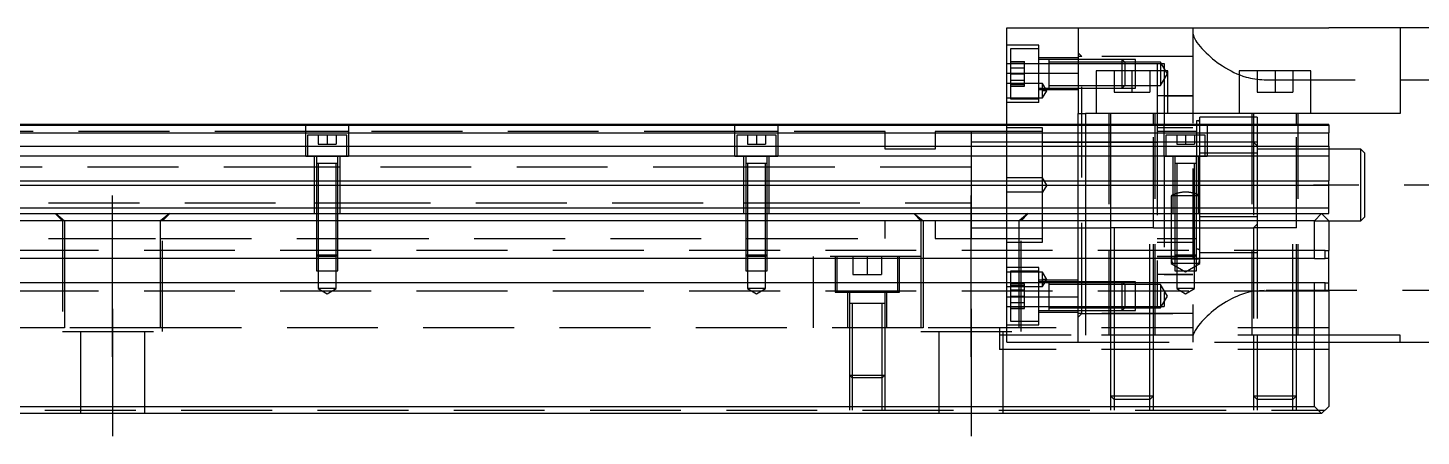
# Model space of a CAD drawing. Extents: x -41 to 914, y -394 to 111.
# Drawn here: x 398.2 to 592.9, y -336.7 to -279.5 of the extents above; entities that cross this region are included whole.
import ezdxf

# ---------------------------------------------------------------- set-up
doc = ezdxf.new("R2010")
doc.units = 0
doc.linetypes.add('CENTER', pattern=[50.8, 31.75, -6.35, 6.35, -6.35])
doc.linetypes.add('DASHED', pattern=[19.05, 12.7, -6.35])
doc.layers.get('0').update_dxf_attribs({"linetype": 'CONTINUOUS'})
doc.layers.add('CENTER', color=1, linetype='CENTER')

msp = doc.modelspace()

# ---------------------------------------------------------------- linework, layer by layer
at = {"color": 7, "linetype": 'CONTINUOUS'}
for p, q in [((535, -285.86), (535, -279.51)), ((535, -279.51), (545, -279.51)), ((545, -279.51), (580, -279.51)), ((545, -279.51), (545, -291.51)), ((590, -279.51), (580, -279.51)), ((611, -279.51), (590, -279.51)), ((590, -279.51), (590, -291.51)), ((535, -293.01), (535, -285.86)), ((535, -285.86), (545, -285.86)), ((540.9, -285.81), (540.9, -286.09)), ((547.5, -285.51), (547.5, -291.51)), ((557.5, -285.51), (547.5, -285.51)), ((557.5, -291.51), (557.5, -285.51)), ((567.5, -285.51), (567.5, -291.51)), ((577.5, -285.51), (567.5, -285.51)), ((577.5, -291.51), (577.5, -285.51)), ((545, -291.51), (546, -291.51)), ((545, -293.01), (545, -291.51)), ((590, -291.51), (546, -291.51)), ((546, -291.51), (546, -293.01)), ((358.5, -293.01), (580, -293.01)), ((358.5, -293.14), (580, -293.14)), ((580, -293.14), (580, -293.01)), ((580, -293.14), (580, -294.22)), ((358.5, -294.22), (580, -294.22)), ((580, -296.09), (580, -294.22)), ((358.5, -296.09), (580, -296.09)), ((358.5, -297.44), (580, -297.44)), ((580, -296.09), (580, -297.44)), ((580, -297.44), (580, -300.92)), ((561.5, -298.51), (558.5, -298.51)), ((560, -298.51), (558.5, -298.51)), ((561.5, -298.51), (560, -298.51)), ((278.5, -301.51), (580, -301.51)), ((358.5, -300.92), (580, -300.92)), ((580, -301.51), (580, -300.92)), ((580, -304.71), (580, -301.51)), ((0, -304.71), (580, -304.71)), ((1, -305.51), (579, -305.51)), ((578, -306.51), (579, -305.51)), ((579, -305.51), (580, -306.51)), ((579, -305.51), (580, -305.51)), ((580, -305.51), (580, -304.71)), ((578, -306.51), (2, -306.51)), ((555.5, -307.51), (549.5, -307.51)), ((555.5, -307.51), (549.5, -307.51)), ((575.5, -307.51), (569.5, -307.51)), ((578, -311.81), (578, -306.51)), ((580, -306.51), (580, -310.66)), ((579.5, -311.81), (579.5, -310.66)), ((579.5, -310.66), (580, -310.66)), ((580, -311.81), (580, -310.66)), ((578, -311.81), (2, -311.81)), ((578, -311.81), (579.5, -311.81)), ((580, -311.81), (579.5, -311.81)), ((580, -315.21), (580, -311.81)), ((578, -315.21), (2, -315.21)), ((540.9, -315.07), (540.9, -315.21)), ((540.9, -315.07), (540.9, -315.07)), ((579.5, -315.21), (578, -315.21)), ((578, -332.51), (578, -315.21)), ((579.5, -315.21), (580, -315.21)), ((579.5, -316.36), (579.5, -315.21)), ((580, -316.36), (580, -315.21)), ((580, -316.36), (579.5, -316.36)), ((580, -316.36), (580, -332.51)), ((590, -322.51), (580, -322.51)), ((590, -323.51), (590, -322.51)), ((580, -323.51), (590, -323.51)), ((590, -323.51), (611, -323.51)), ((2, -332.51), (578, -332.51)), ((579, -333.51), (578, -332.51)), ((580, -332.51), (579, -333.51)), ((579, -333.51), (1, -333.51))]:
    msp.add_line(p, q, dxfattribs=at)
at = {"color": 3, "linetype": 'DASHED'}
for p, q in [((561, -279.51), (561, -280.13)), ((561, -280.13), (561.01, -280.27)), ((561, -280.13), (561, -322.89)), ((561.01, -280.27), (561.04, -280.43)), ((561.04, -280.43), (561.08, -280.59)), ((539.5, -281.95), (535, -281.95)), ((539.5, -289.95), (539.5, -281.95)), ((561.08, -280.59), (561.15, -280.77)), ((561.15, -280.77), (561.23, -280.95)), ((561.23, -280.95), (561.34, -281.15)), ((561.34, -281.15), (561.45, -281.34)), ((561.45, -281.34), (561.59, -281.55)), ((561.59, -281.55), (561.79, -281.83)), ((561.79, -281.83), (562.02, -282.11)), ((562.02, -282.11), (562.27, -282.41)), ((539.5, -282.45), (535.5, -282.45)), ((535.5, -282.45), (535.5, -285.95)), ((535.5, -284.22), (537.5, -284.22)), ((537.5, -285.09), (537.5, -284.22)), ((545, -283.7), (539.5, -283.7)), ((540.9, -283.95), (539.5, -283.95)), ((540.9, -283.95), (540.89, -283.95)), ((540.9, -283.95), (540.9, -287.95)), ((545, -283.95), (540.9, -283.95)), ((540.9, -283.95), (540.9, -283.95)), ((540.9, -283.95), (540.9, -284.54)), ((545, -284.3), (540.9, -284.3)), ((545.5, -283.51), (545, -283.01)), ((545.5, -283.51), (545, -283.51)), ((551.15, -283.95), (545, -283.95)), ((551.15, -283.95), (545, -283.95)), ((551.5, -284.3), (545, -284.3)), ((545.5, -319.51), (545.5, -283.51)), ((561, -283.51), (545.5, -283.51)), ((551.5, -284.3), (551.15, -283.95)), ((553, -283.95), (551.15, -283.95)), ((551.15, -285.51), (551.15, -283.95)), ((553, -284.3), (551.5, -284.3)), ((551.5, -284.3), (551.5, -285.51)), ((553, -285.51), (553, -283.95)), ((556.5, -284.3), (553, -284.3)), ((557.45, -285.95), (556.5, -284.3)), ((556.5, -284.3), (556.5, -285.95)), ((562.27, -282.41), (562.55, -282.7)), ((562.55, -282.7), (562.85, -283.01)), ((562.85, -283.01), (563.18, -283.31)), ((563.18, -283.31), (563.47, -283.57)), ((563.47, -283.57), (563.77, -283.83)), ((563.77, -283.83), (564.1, -284.09)), ((564.1, -284.09), (564.43, -284.34)), ((564.43, -284.34), (564.79, -284.6)), ((535, -284.51), (535.5, -284.51)), ((535, -284.51), (535.5, -284.51)), ((535.5, -284.45), (537.5, -284.45)), ((535.5, -284.51), (539.5, -284.51)), ((535.5, -284.51), (539.5, -284.51)), ((535.5, -285.09), (537.5, -285.09)), ((535.5, -285.95), (535.5, -289.45)), ((535.5, -285.95), (537.5, -285.95)), ((537.5, -286.82), (537.5, -285.09)), ((539.5, -284.51), (540.9, -284.51)), ((539.5, -284.51), (540.9, -284.51)), ((540.9, -284.51), (545, -284.51)), ((540.9, -284.51), (545, -284.51)), ((540.9, -284.54), (540.9, -285.81)), ((540.9, -285.95), (540.9, -287.95)), ((540.9, -286.09), (540.9, -287.37)), ((545, -284.51), (551.5, -284.51)), ((545, -284.51), (551.5, -284.51)), ((550, -285.51), (550, -288.51)), ((551.15, -285.95), (551.15, -285.51)), ((551.15, -287.95), (551.15, -285.95)), ((551.5, -284.51), (553, -284.51)), ((551.5, -284.51), (553, -284.51)), ((551.5, -285.51), (551.5, -285.95)), ((551.5, -285.95), (551.5, -287.6)), ((552.5, -285.51), (552.5, -288.51)), ((553, -284.51), (556, -284.51)), ((553, -284.51), (556, -284.51)), ((553, -287.95), (553, -285.51)), ((555, -285.51), (555, -288.51)), ((556, -284.51), (557, -284.51)), ((556, -284.51), (556, -285.51)), ((556, -285.51), (556, -291.51)), ((556.5, -287.6), (557.45, -285.95)), ((556.5, -285.95), (556.5, -287.6)), ((557, -284.51), (557, -293.01)), ((564.79, -284.6), (565.17, -284.85)), ((565.17, -284.85), (565.57, -285.1)), ((565.57, -285.1), (565.98, -285.34)), ((565.98, -285.34), (566.36, -285.55)), ((566.36, -285.55), (566.75, -285.74)), ((566.75, -285.74), (567.16, -285.93)), ((567.16, -285.93), (567.58, -286.1)), ((567.58, -286.1), (568.01, -286.26)), ((568.01, -286.26), (568.45, -286.4)), ((570, -285.51), (570, -288.51)), ((572.5, -285.51), (572.5, -288.51)), ((575, -285.51), (575, -288.51)), ((540, -287.31), (535, -287.31)), ((535.5, -286.82), (537.5, -286.82)), ((535.5, -287.45), (537.5, -287.45)), ((535.5, -287.69), (537.5, -287.69)), ((537.5, -287.69), (537.5, -286.82)), ((539.5, -287.95), (540.9, -287.95)), ((545, -288.2), (539.5, -288.2)), ((540.6, -288.31), (540, -287.31)), ((540, -288.31), (540, -287.31)), ((540.89, -287.95), (540.9, -287.95)), ((540.9, -287.37), (540.9, -287.95)), ((540.9, -287.6), (545, -287.6)), ((540.9, -287.95), (540.9, -287.95)), ((540.9, -287.95), (545, -287.95)), ((545, -287.6), (547.5, -287.6)), ((545, -287.95), (547.5, -287.95)), ((545, -287.95), (547.5, -287.95)), ((547.5, -287.6), (551.5, -287.6)), ((547.5, -287.95), (551.15, -287.95)), ((547.5, -287.95), (551.15, -287.95)), ((551.15, -287.95), (551.5, -287.6)), ((551.15, -287.95), (553, -287.95)), ((551.5, -287.6), (553, -287.6)), ((553, -287.6), (556.5, -287.6)), ((568.45, -286.4), (568.75, -286.48)), ((568.75, -286.48), (569.06, -286.55)), ((569.06, -286.55), (569.37, -286.62)), ((569.37, -286.62), (569.68, -286.67)), ((569.68, -286.67), (570.01, -286.71)), ((570.01, -286.71), (570.34, -286.75)), ((570.34, -286.75), (570.67, -286.76)), ((570.67, -286.76), (571, -286.77)), ((571, -286.77), (603, -286.77)), ((535, -289.31), (540, -289.31)), ((539.5, -289.95), (535, -289.95)), ((535.5, -289.45), (539.5, -289.45)), ((540, -289.31), (540.6, -288.31)), ((540.6, -288.31), (540, -288.31)), ((540, -289.31), (540, -288.31)), ((550, -288.51), (552.5, -288.51)), ((552.5, -288.51), (555, -288.51)), ((557, -289.01), (556, -289.01)), ((557, -289.01), (557.5, -289.01)), ((557.5, -289.01), (557, -289.01)), ((557.5, -289.01), (561, -289.01)), ((561, -289.01), (557.5, -289.01)), ((570, -288.51), (572.5, -288.51)), ((572.5, -288.51), (575, -288.51)), ((549.25, -291.51), (549.25, -322.51)), ((549.5, -291.51), (549.5, -293.01)), ((555.5, -293.01), (555.5, -291.51)), ((555.75, -322.51), (555.75, -291.51)), ((556, -291.51), (556, -293.01)), ((562, -293.01), (562, -292.01)), ((569.5, -292.01), (562, -292.01)), ((569.25, -291.51), (569.25, -322.51)), ((569.5, -291.51), (569.5, -293.01)), ((570, -292.01), (569.5, -292.01)), ((570, -292.01), (570, -293.01)), ((575.5, -293.01), (575.5, -291.51)), ((575.75, -322.51), (575.75, -291.51)), ((437, -294.01), (383, -294.01)), ((437, -297.51), (437, -293.01)), ((443, -294.01), (437, -294.01)), ((443, -293.01), (443, -297.51)), ((497, -294.01), (443, -294.01)), ((497, -297.51), (497, -293.01)), ((503, -294.01), (497, -294.01)), ((503, -293.01), (503, -297.51)), ((518, -294.01), (503, -294.01)), ((518, -296.51), (518, -294.01)), ((530, -294.01), (525, -294.01)), ((525, -294.01), (525, -296.51)), ((535, -294.01), (530, -294.01)), ((530, -294.01), (530, -301.51)), ((530, -294.01), (530, -301.51)), ((535, -305.51), (535, -293.01)), ((540, -293.51), (535, -293.51)), ((540, -294.01), (535, -294.01)), ((540, -300.51), (540, -293.51)), ((545, -305.51), (545, -293.01)), ((546, -293.01), (546, -305.51)), ((549.5, -293.01), (549.5, -305.51)), ((555.5, -307.51), (555.5, -293.01)), ((556, -293.01), (556, -318.51)), ((561, -293.51), (556, -293.51)), ((557, -294.01), (556, -294.01)), ((557, -297.51), (557, -293.01)), ((561, -294.01), (557, -294.01)), ((561.5, -294.01), (561, -294.01)), ((561.75, -292.51), (561.5, -292.51)), ((561.5, -292.51), (561.5, -293.01)), ((561.5, -293.01), (561.5, -294.51)), ((562, -294.51), (562, -293.01)), ((563, -293.01), (563, -297.51)), ((569.5, -293.01), (569.5, -307.51)), ((570, -293.01), (570, -297.04)), ((575.5, -307.51), (575.5, -293.01)), ((437.25, -294.51), (437.25, -297.51)), ((442.75, -294.51), (437.25, -294.51)), ((438.75, -294.51), (438.75, -295.81)), ((438.75, -295.81), (440, -295.81)), ((440, -294.51), (440, -295.81)), ((440, -295.81), (441.25, -295.81)), ((441.25, -294.51), (441.25, -295.81)), ((442.75, -297.51), (442.75, -294.51)), ((497.25, -294.51), (497.25, -297.51)), ((502.75, -294.51), (497.25, -294.51)), ((498.75, -294.51), (498.75, -295.81)), ((498.75, -295.81), (500, -295.81)), ((500, -294.51), (500, -295.81)), ((500, -295.81), (501.25, -295.81)), ((501.25, -294.51), (501.25, -295.81)), ((502.75, -297.51), (502.75, -294.51)), ((535, -295.51), (530, -295.51)), ((540, -295.51), (535, -295.51)), ((545, -295.51), (540, -295.51)), ((540, -295.51), (545, -295.51)), ((549.5, -295.51), (545, -295.51)), ((545, -295.51), (549.5, -295.51)), ((555.5, -295.51), (549.5, -295.51)), ((549.5, -295.51), (555.5, -295.51)), ((556, -295.51), (555.5, -295.51)), ((555.5, -295.51), (556, -295.51)), ((557, -295.51), (556, -295.51)), ((557.25, -295.51), (557, -295.51)), ((557.25, -294.51), (557.25, -297.51)), ((562.75, -294.51), (557.25, -294.51)), ((561, -295.51), (557.25, -295.51)), ((558.75, -294.51), (558.75, -295.81)), ((558.75, -295.81), (560, -295.81)), ((560, -294.51), (560, -295.81)), ((560, -295.81), (561.25, -295.81)), ((561.5, -295.51), (561, -295.51)), ((561.25, -294.51), (561.25, -295.81)), ((561.5, -294.51), (561.5, -297.51)), ((562, -295.51), (561.5, -295.51)), ((562, -295.51), (561.5, -295.51)), ((562, -297.04), (562, -294.51)), ((562.75, -295.51), (562, -295.51)), ((562.75, -295.51), (562, -295.51)), ((562.75, -297.51), (562.75, -294.51)), ((563, -295.51), (562.75, -295.51)), ((563, -295.51), (562.75, -295.51)), ((569.5, -295.51), (563, -295.51)), ((569.5, -295.51), (563, -295.51)), ((570, -296.01), (569.5, -295.51)), ((570, -295.51), (569.5, -295.51)), ((443, -297.51), (437, -297.51)), ((438.25, -305.51), (438.25, -297.51)), ((438.5, -297.51), (438.5, -298.51)), ((441.5, -298.51), (441.5, -297.51)), ((441.75, -297.51), (441.75, -305.51)), ((503, -297.51), (497, -297.51)), ((498.25, -305.51), (498.25, -297.51)), ((498.5, -297.51), (498.5, -298.51)), ((501.5, -298.51), (501.5, -297.51)), ((501.75, -297.51), (501.75, -305.51)), ((525, -296.51), (518, -296.51)), ((557, -297.51), (557, -318.51)), ((563, -297.51), (557, -297.51)), ((558.25, -305.51), (558.25, -297.51)), ((558.5, -297.51), (558.5, -298.51)), ((561.5, -298.51), (561.5, -297.51)), ((561.75, -297.51), (561.75, -305.51)), ((562, -303.01), (562, -297.04)), ((570, -297.04), (562, -297.04)), ((575.5, -296.51), (570, -296.51)), ((570, -297.04), (570, -305.98)), ((580, -296.51), (575.5, -296.51)), ((584.5, -296.51), (580, -296.51)), ((585, -297.01), (584.5, -296.51)), ((584.5, -306.51), (584.5, -296.51)), ((585, -297.01), (585, -306.01)), ((438.25, -299.01), (381.75, -299.01)), ((438.5, -299.01), (438.25, -299.01)), ((438.5, -298.5), (438.5, -298.51)), ((441.5, -298.51), (438.5, -298.51)), ((438.5, -298.51), (438.5, -305.51)), ((438.5, -298.51), (438.5, -298.51)), ((440, -298.51), (438.5, -298.51)), ((438.75, -299.01), (438.5, -299.01)), ((438.75, -298.51), (438.75, -305.51)), ((441.25, -299.01), (438.75, -299.01)), ((441.5, -298.51), (440, -298.51)), ((441.25, -305.51), (441.25, -298.51)), ((441.5, -299.01), (441.25, -299.01)), ((441.5, -298.51), (441.5, -298.5)), ((441.5, -305.51), (441.5, -298.51)), ((441.5, -298.51), (441.5, -298.51)), ((441.75, -299.01), (441.5, -299.01)), ((498.25, -299.01), (441.75, -299.01)), ((498.5, -299.01), (498.25, -299.01)), ((498.5, -298.5), (498.5, -298.51)), ((498.5, -298.51), (498.5, -298.51)), ((498.5, -298.51), (498.5, -305.51)), ((500, -298.51), (498.5, -298.51)), ((498.75, -299.01), (498.5, -299.01)), ((498.75, -298.51), (498.75, -305.51)), ((501.25, -299.01), (498.75, -299.01)), ((501.5, -298.51), (500, -298.51)), ((501.25, -305.51), (501.25, -298.51)), ((501.5, -299.01), (501.25, -299.01)), ((501.5, -298.51), (501.5, -298.5)), ((501.5, -298.51), (501.5, -298.51)), ((501.5, -305.51), (501.5, -298.51)), ((501.75, -299.01), (501.5, -299.01)), ((530, -299.01), (501.75, -299.01)), ((558.5, -298.5), (558.5, -298.51)), ((558.5, -298.51), (558.5, -305.51)), ((558.5, -298.51), (558.5, -298.51)), ((558.75, -298.51), (558.75, -305.51)), ((561.25, -305.51), (561.25, -298.51)), ((561.5, -298.51), (561.5, -298.5)), ((561.5, -305.51), (561.5, -298.51)), ((561.5, -298.51), (561.5, -298.51)), ((358.5, -301.51), (580, -301.51)), ((530, -301.51), (530, -305.51)), ((530, -301.51), (530, -305.51)), ((540, -300.51), (535, -300.51)), ((540.6, -301.51), (540, -300.51)), ((540, -302.51), (540, -300.51)), ((540.6, -301.51), (540, -302.51)), ((540, -302.51), (535, -302.51)), ((540, -309.51), (540, -302.51)), ((558, -303.01), (558, -305.51)), ((558.25, -303.01), (558, -303.01)), ((558.5, -303.01), (558.25, -303.01)), ((558.75, -303.01), (558.5, -303.01)), ((561.25, -303.01), (558.75, -303.01)), ((560.06, -302.51), (559.94, -302.51)), ((561.5, -303.01), (561.25, -303.01)), ((561.75, -303.01), (561.5, -303.01)), ((562, -303.01), (561.75, -303.01)), ((562, -305.51), (562, -303.01)), ((382, -304.01), (438.25, -304.01)), ((402, -305.51), (403, -306.51)), ((402.06, -305.51), (403.29, -306.51)), ((417.94, -305.51), (416.71, -306.51)), ((417, -306.51), (418, -305.51)), ((438.25, -304.01), (438.5, -304.01)), ((438.5, -304.01), (438.75, -304.01)), ((438.5, -305.51), (438.5, -311.26)), ((438.5, -305.51), (438.5, -311.26)), ((438.75, -304.01), (441.25, -304.01)), ((438.75, -305.51), (438.75, -311.51)), ((441.25, -304.01), (441.5, -304.01)), ((441.25, -311.51), (441.25, -305.51)), ((441.5, -304.01), (441.75, -304.01)), ((441.5, -311.26), (441.5, -305.51)), ((441.5, -311.26), (441.5, -305.51)), ((441.75, -304.01), (498.25, -304.01)), ((498.25, -304.01), (498.5, -304.01)), ((498.5, -304.01), (498.75, -304.01)), ((498.5, -305.51), (498.5, -311.26)), ((498.5, -305.51), (498.5, -311.26)), ((498.75, -304.01), (501.25, -304.01)), ((498.75, -305.51), (498.75, -311.51)), ((501.25, -304.01), (501.5, -304.01)), ((501.25, -311.51), (501.25, -305.51)), ((501.5, -304.01), (501.75, -304.01)), ((501.5, -311.26), (501.5, -305.51)), ((501.5, -311.26), (501.5, -305.51)), ((501.75, -304.01), (530, -304.01)), ((522, -305.51), (523, -306.51)), ((522.06, -305.51), (523.29, -306.51)), ((530, -305.51), (530, -309.01)), ((530, -305.51), (530, -309.01)), ((535, -311.81), (535, -305.51)), ((537.94, -305.51), (536.71, -306.51)), ((537, -306.51), (538, -305.51)), ((545, -311.81), (545, -305.51)), ((546, -305.51), (546, -311.81)), ((549.5, -305.51), (549.5, -307.51)), ((558, -305.51), (558, -311.81)), ((558.5, -305.51), (558.5, -311.26)), ((558.5, -305.51), (558.5, -311.26)), ((558.75, -305.51), (558.75, -311.51)), ((561.25, -311.51), (561.25, -305.51)), ((561.5, -311.26), (561.5, -305.51)), ((561.5, -311.26), (561.5, -305.51)), ((562, -311.81), (562, -305.51)), ((403, -306.51), (403, -322.01)), ((403.29, -306.51), (403.29, -311.81)), ((416.71, -311.81), (416.71, -306.51)), ((417, -322.01), (417, -306.51)), ((518, -309.01), (518, -306.51)), ((523, -306.51), (523, -322.01)), ((523.29, -306.51), (523.29, -311.81)), ((525, -306.51), (525, -309.01)), ((530, -307.51), (535, -307.51)), ((535, -307.51), (536.71, -307.51)), ((536.71, -311.81), (536.71, -306.51)), ((536.71, -307.51), (540, -307.51)), ((537, -322.01), (537, -306.51)), ((540, -307.51), (545, -307.51)), ((540, -307.51), (545, -307.51)), ((545, -307.51), (549.4, -307.51)), ((545, -307.51), (549.4, -307.51)), ((549.4, -307.51), (549.5, -307.51)), ((549.4, -307.51), (549.5, -307.51)), ((549.5, -307.5), (549.5, -307.51)), ((549.5, -307.51), (549.5, -311.81)), ((549.5, -307.51), (549.5, -307.51)), ((550, -307.51), (550, -311.81)), ((555, -322.51), (555, -307.51)), ((555.5, -322.51), (555.5, -307.5)), ((555.5, -307.51), (555.6, -307.51)), ((555.5, -307.51), (555.6, -307.51)), ((555.6, -307.51), (556, -307.51)), ((555.6, -307.51), (556, -307.51)), ((556, -307.51), (561.5, -307.51)), ((561.5, -307.51), (569.5, -307.51)), ((570, -305.98), (562, -305.98)), ((569.5, -307.51), (570, -307.01)), ((569.5, -307.5), (569.5, -322.51)), ((575.5, -307.51), (569.5, -307.51)), ((570, -305.98), (570, -307.51)), ((570, -307.51), (570, -322.51)), ((575, -322.51), (575, -307.51)), ((575.5, -322.51), (575.5, -307.5)), ((578, -306.51), (580, -306.51)), ((580, -306.51), (584.5, -306.51)), ((584.5, -306.51), (585, -306.01)), ((382, -309.01), (403.29, -309.01)), ((403.29, -309.01), (416.71, -309.01)), ((416.71, -309.01), (438.5, -309.01)), ((438.5, -309.01), (438.75, -309.01)), ((438.75, -309.01), (441.25, -309.01)), ((441.25, -309.01), (441.5, -309.01)), ((441.5, -309.01), (498.5, -309.01)), ((498.5, -309.01), (498.75, -309.01)), ((498.75, -309.01), (501.25, -309.01)), ((501.25, -309.01), (501.5, -309.01)), ((501.5, -309.01), (518, -309.01)), ((525, -309.01), (530, -309.01)), ((530, -309.01), (535, -309.01)), ((535, -309.01), (536.71, -309.01)), ((535, -309.51), (540, -309.51)), ((536.71, -309.01), (540, -309.01)), ((556, -309.01), (561.5, -309.01)), ((556, -309.51), (561, -309.51)), ((579.5, -310.66), (0.5, -310.66)), ((438.5, -311.26), (438.75, -311.51)), ((438.5, -311.26), (438.5, -311.81)), ((438.5, -311.26), (441.5, -311.26)), ((438.75, -311.51), (438.75, -313.51)), ((441.25, -311.51), (438.75, -311.51)), ((441.25, -311.51), (441.5, -311.26)), ((441.25, -313.51), (441.25, -311.51)), ((441.5, -311.81), (441.5, -311.26)), ((498.5, -311.26), (498.75, -311.51)), ((498.5, -311.26), (498.5, -311.81)), ((498.5, -311.26), (501.5, -311.26)), ((498.75, -311.51), (498.75, -313.51)), ((501.25, -311.51), (498.75, -311.51)), ((501.25, -311.51), (501.5, -311.26)), ((501.25, -313.51), (501.25, -311.51)), ((501.5, -311.81), (501.5, -311.26)), ((508, -311.81), (508, -311.51)), ((523, -311.51), (508, -311.51)), ((511, -311.51), (511, -316.51)), ((511.25, -311.51), (511.25, -311.81)), ((513.5, -311.51), (513.5, -314.01)), ((515.5, -311.51), (515.5, -314.01)), ((517.5, -311.51), (517.5, -314.01)), ((519.75, -311.81), (519.75, -311.51)), ((520, -316.51), (520, -311.51)), ((523, -311.51), (523, -321.51)), ((556, -311.51), (558.75, -311.51)), ((558.75, -311.51), (556, -311.51)), ((558.5, -311.26), (558.75, -311.51)), ((558.5, -311.26), (558.5, -311.81)), ((558.5, -311.26), (561.5, -311.26)), ((558.75, -311.51), (558.75, -313.51)), ((561.25, -311.51), (558.75, -311.51)), ((561.25, -311.51), (561.5, -311.26)), ((561.25, -313.51), (561.25, -311.51)), ((561.75, -310.51), (561.5, -310.51)), ((561.5, -311.81), (561.5, -311.26)), ((570, -311.01), (562, -311.01)), ((403.29, -311.81), (403.29, -315.21)), ((416.71, -315.21), (416.71, -311.81)), ((438.5, -311.81), (438.5, -313.51)), ((438.5, -313.51), (441.5, -313.51)), ((438.75, -313.51), (438.75, -316.01)), ((441.25, -316.01), (441.25, -313.51)), ((441.5, -313.51), (441.5, -311.81)), ((498.5, -311.81), (498.5, -313.51)), ((498.5, -313.51), (501.5, -313.51)), ((498.75, -313.51), (498.75, -316.01)), ((501.25, -316.01), (501.25, -313.51)), ((501.5, -313.51), (501.5, -311.81)), ((508, -315.21), (508, -311.81)), ((511.25, -311.81), (511.25, -315.21)), ((519.75, -315.21), (519.75, -311.81)), ((523.29, -311.81), (523.29, -315.21)), ((535, -315.21), (535, -311.81)), ((539.5, -313.07), (535, -313.07)), ((536.71, -315.21), (536.71, -311.81)), ((539.5, -317.07), (539.5, -313.07)), ((545, -315.21), (545, -311.81)), ((546, -311.81), (546, -315.21)), ((549.5, -311.81), (549.5, -315.21)), ((550, -311.81), (550, -315.21)), ((558, -311.81), (558, -311.88)), ((558, -311.88), (558, -312.51)), ((558, -311.88), (558.17, -312.51)), ((558.5, -311.88), (558, -311.88)), ((558, -312.51), (560, -313.66)), ((562, -312.51), (558, -312.51)), ((558.5, -311.81), (558.5, -313.51)), ((561.5, -311.88), (558.5, -311.88)), ((558.5, -313.51), (561.5, -313.51)), ((558.75, -313.51), (558.75, -316.01)), ((560, -313.66), (562, -312.51)), ((561.25, -316.01), (561.25, -313.51)), ((561.5, -313.51), (561.5, -311.81)), ((562, -311.88), (561.5, -311.88)), ((561.83, -312.51), (562, -311.88)), ((562, -311.88), (562, -311.81)), ((562, -312.51), (562, -311.88)), ((403.29, -315.21), (403.29, -321.51)), ((416.71, -321.51), (416.71, -315.21)), ((508, -321.51), (508, -315.21)), ((511.25, -315.21), (511.25, -316.51)), ((513.5, -314.01), (515.5, -314.01)), ((515.5, -314.01), (517.5, -314.01)), ((519.75, -316.51), (519.75, -315.21)), ((523.29, -315.21), (523.29, -321.51)), ((540, -313.71), (535, -313.71)), ((535, -317.16), (535, -315.21)), ((536.71, -313.57), (535.5, -313.57)), ((535.5, -313.57), (535.5, -315.21)), ((535.5, -315.21), (535.5, -320.57)), ((535.5, -315.33), (537.5, -315.33)), ((539.5, -313.57), (536.71, -313.57)), ((536.71, -321.51), (536.71, -315.21)), ((537.5, -315.57), (537.5, -315.33)), ((545, -314.82), (539.5, -314.82)), ((540.9, -315.07), (539.5, -315.07)), ((540.6, -314.71), (540, -313.71)), ((540, -314.71), (540, -313.71)), ((540, -315.71), (540.6, -314.71)), ((540.6, -314.71), (540, -314.71)), ((540.6, -314.71), (540, -314.71)), ((540, -315.71), (540, -314.71)), ((540.9, -315.07), (540.89, -315.07)), ((540.9, -315.07), (540.9, -315.07)), ((545, -315.07), (540.9, -315.07)), ((540.9, -315.21), (540.9, -319.07)), ((545, -315.42), (540.9, -315.42)), ((549.5, -315.07), (545, -315.07)), ((549.5, -315.07), (545, -315.07)), ((545, -322.51), (545, -315.21)), ((551.5, -315.42), (545, -315.42)), ((551.5, -315.42), (545, -315.42)), ((546, -315.21), (546, -322.51)), ((550, -315.07), (549.5, -315.07)), ((550, -315.07), (549.5, -315.07)), ((549.5, -315.21), (549.5, -322.51)), ((551.15, -315.07), (550, -315.07)), ((551.15, -315.07), (550, -315.07)), ((550, -315.21), (550, -322.51)), ((551.29, -315.21), (551.15, -315.07)), ((553, -315.07), (551.15, -315.07)), ((551.15, -315.21), (551.15, -315.07)), ((551.15, -319.07), (551.15, -315.21)), ((551.5, -315.42), (551.29, -315.21)), ((553, -315.42), (551.5, -315.42)), ((551.5, -315.42), (551.5, -318.72)), ((553, -315.21), (553, -315.07)), ((553, -319.07), (553, -315.21)), ((556.5, -315.42), (553, -315.42)), ((557, -314.01), (556, -314.01)), ((557.45, -317.07), (556.5, -315.42)), ((556.5, -315.42), (556.5, -318.72)), ((557, -314.01), (561, -314.01)), ((561, -314.01), (557, -314.01)), ((579.5, -316.36), (0.5, -316.36)), ((438.75, -316.01), (440, -316.73)), ((441.25, -316.01), (438.75, -316.01)), ((440, -316.73), (441.25, -316.01)), ((498.75, -316.01), (500, -316.73)), ((501.25, -316.01), (498.75, -316.01)), ((500, -316.73), (501.25, -316.01)), ((511, -316.51), (520, -316.51)), ((512.75, -316.51), (512.75, -321.51)), ((513, -316.51), (513, -318.11)), ((518, -318.11), (518, -316.51)), ((518.25, -321.51), (518.25, -316.51)), ((535, -315.71), (540, -315.71)), ((535, -323.51), (535, -317.16)), ((535, -317.16), (545, -317.16)), ((535.5, -315.57), (537.5, -315.57)), ((535.5, -316.2), (537.5, -316.2)), ((535.5, -317.07), (537.5, -317.07)), ((537.5, -317.07), (537.5, -315.57)), ((537.5, -318.57), (537.5, -317.07)), ((539.5, -321.07), (539.5, -317.07)), ((556.5, -318.72), (557.45, -317.07)), ((558.75, -316.01), (560, -316.73)), ((561.25, -316.01), (558.75, -316.01)), ((560, -316.73), (561.25, -316.01)), ((566.42, -317.44), (566.07, -317.63)), ((566.79, -317.26), (566.42, -317.44)), ((567.17, -317.09), (566.79, -317.26)), ((567.55, -316.93), (567.17, -317.09)), ((567.95, -316.78), (567.55, -316.93)), ((568.36, -316.65), (567.95, -316.78)), ((568.68, -316.56), (568.36, -316.65)), ((569.01, -316.48), (568.68, -316.56)), ((569.34, -316.41), (569.01, -316.48)), ((569.62, -316.36), (569.34, -316.41)), ((571, -316.25), (569.62, -316.36)), ((603, -316.25), (571, -316.25)), ((513, -318.1), (513, -321.51)), ((518, -318.11), (513, -318.11)), ((518, -318.11), (513, -318.11)), ((513.4, -318.11), (513.4, -321.51)), ((517.6, -321.51), (517.6, -318.11)), ((518, -321.51), (518, -318.1)), ((535, -318.51), (545, -318.51)), ((535, -318.51), (545, -318.51)), ((535.5, -317.93), (537.5, -317.93)), ((535.5, -318.57), (537.5, -318.57)), ((535.5, -318.8), (537.5, -318.8)), ((537.5, -318.8), (537.5, -318.57)), ((539.5, -319.07), (540.9, -319.07)), ((539.5, -319.32), (545, -319.32)), ((540.89, -319.07), (545, -319.07)), ((540.9, -318.72), (545, -318.72)), ((545, -318.51), (556, -318.51)), ((545, -318.51), (556, -318.51)), ((545, -318.72), (551.5, -318.72)), ((545, -318.72), (551.5, -318.72)), ((545, -319.07), (551.15, -319.07)), ((545, -319.07), (551.15, -319.07)), ((551.15, -319.07), (551.5, -318.72)), ((551.15, -319.07), (553, -319.07)), ((551.5, -318.72), (553, -318.72)), ((553, -318.72), (556.5, -318.72)), ((556, -318.51), (557, -318.51)), ((563.58, -319.35), (563.28, -319.61)), ((563.9, -319.09), (563.58, -319.35)), ((564.23, -318.83), (563.9, -319.09)), ((564.57, -318.58), (564.23, -318.83)), ((564.93, -318.33), (564.57, -318.58)), ((565.29, -318.09), (564.93, -318.33)), ((565.67, -317.86), (565.29, -318.09)), ((566.07, -317.63), (565.67, -317.86)), ((535, -321.07), (539.5, -321.07)), ((535.5, -320.57), (539.5, -320.57)), ((545, -320.01), (545.5, -319.51)), ((545.5, -319.51), (545, -319.51)), ((545.5, -319.51), (561, -319.51)), ((561, -319.51), (545.5, -319.51)), ((561.84, -321.13), (561.66, -321.37)), ((562.04, -320.88), (561.84, -321.13)), ((562.26, -320.63), (562.04, -320.88)), ((562.49, -320.38), (562.26, -320.63)), ((562.74, -320.13), (562.49, -320.38)), ((563, -319.87), (562.74, -320.13)), ((563.28, -319.61), (563, -319.87)), ((403.29, -321.51), (296.71, -321.51)), ((403, -322.01), (417, -322.01)), ((416.71, -321.51), (403.29, -321.51)), ((405.5, -322.01), (405.5, -333.51)), ((414.5, -333.51), (414.5, -322.01)), ((523.29, -321.51), (416.71, -321.51)), ((513, -321.51), (513, -328.11)), ((513, -321.51), (513, -328.11)), ((513.4, -321.51), (513.4, -328.51)), ((517.6, -328.51), (517.6, -321.51)), ((518, -328.11), (518, -321.51)), ((518, -328.11), (518, -321.51)), ((523, -322.01), (537, -322.01)), ((536.71, -321.51), (523.29, -321.51)), ((525.5, -322.01), (525.5, -333.51)), ((534, -321.51), (534, -322.51)), ((534, -322.51), (534, -324.51)), ((544, -322.51), (534, -322.51)), ((534.5, -333.51), (534.5, -322.01)), ((580, -321.51), (536.71, -321.51)), ((580, -322.51), (544, -322.51)), ((545, -323.51), (545, -322.51)), ((549.5, -322.51), (549.5, -331.01)), ((549.5, -322.51), (549.5, -331.01)), ((550, -322.51), (550, -331.51)), ((555, -331.51), (555, -322.51)), ((555.5, -331.01), (555.5, -322.51)), ((555.5, -331.01), (555.5, -322.51)), ((561.01, -322.75), (561, -322.89)), ((561, -322.89), (561, -323.51)), ((561.03, -322.61), (561.01, -322.75)), ((561.07, -322.46), (561.03, -322.61)), ((561.13, -322.29), (561.07, -322.46)), ((561.23, -322.08), (561.13, -322.29)), ((561.35, -321.85), (561.23, -322.08)), ((561.5, -321.61), (561.35, -321.85)), ((561.66, -321.37), (561.5, -321.61)), ((569.5, -322.51), (569.5, -331.01)), ((569.5, -322.51), (569.5, -331.01)), ((570, -322.51), (570, -331.51)), ((575, -331.51), (575, -322.51)), ((575.5, -331.01), (575.5, -322.51)), ((575.5, -331.01), (575.5, -322.51)), ((539, -324.51), (534, -324.51)), ((535, -323.51), (545, -323.51)), ((580, -324.51), (539, -324.51)), ((545, -323.51), (575, -323.51)), ((575, -323.51), (575.5, -323.51)), ((575.5, -323.51), (580, -323.51)), ((513, -328.11), (513.4, -328.51)), ((513, -328.11), (513, -333.01)), ((513, -328.11), (518, -328.11)), ((513.4, -328.51), (513.4, -333.01)), ((517.6, -328.51), (513.4, -328.51)), ((517.6, -328.51), (518, -328.11)), ((517.6, -333.01), (517.6, -328.51)), ((518, -333.01), (518, -328.11)), ((549.5, -331.01), (550, -331.51)), ((549.5, -331.01), (549.5, -333.01)), ((549.5, -331.01), (555.5, -331.01)), ((555, -331.51), (555.5, -331.01)), ((555.5, -333.01), (555.5, -331.01)), ((569.5, -331.01), (570, -331.51)), ((569.5, -331.01), (569.5, -333.01)), ((569.5, -331.01), (575.5, -331.01)), ((575, -331.51), (575.5, -331.01)), ((575.5, -333.01), (575.5, -331.01)), ((0.5, -333.01), (579.5, -333.01)), ((550, -331.51), (550, -333.01)), ((555, -331.51), (550, -331.51)), ((555, -333.01), (555, -331.51)), ((570, -331.51), (570, -333.01)), ((575, -331.51), (570, -331.51)), ((575, -333.01), (575, -331.51))]:
    msp.add_line(p, q, dxfattribs=at)
for centre, radius, start, end in [((561.75, -292.26), 0.25, 270, 0), ((559.94, -306.51), 4, 114.9511, 118.9695), ((559.94, -306.51), 4, 111.0599, 114.9511), ((559.94, -306.51), 4, 107.2682, 111.0599), ((559.94, -306.51), 4, 90, 107.2682), ((560.06, -306.51), 4, 72.7318, 90), ((560.06, -306.51), 4, 68.9401, 72.7318), ((560.06, -306.51), 4, 65.0489, 68.9401), ((560.06, -306.51), 4, 61.0305, 65.0489), ((561.75, -310.76), 0.25, 0, 90)]:
    msp.add_arc(centre, radius, start, end, dxfattribs=at)
at = {"layer": 'CENTER', "color": 1, "linetype": 'CENTER'}
for p, q in [((635.01, -301.51), (577.87, -301.51)), ((410, -325.56), (410, -302.96)), ((530, -325.56), (530, -302.96)), ((410, -318.86), (410, -336.66)), ((530, -318.86), (530, -336.66))]:
    msp.add_line(p, q, dxfattribs=at)

doc.saveas('drawing.dxf')
